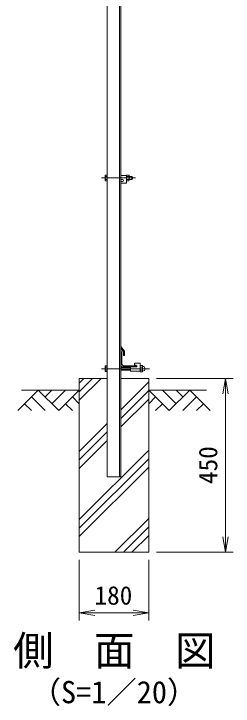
# Model space of a CAD drawing. Units: millimetres at full size. Extents: x -4200 to 4200, y -2970 to 2970.
# Drawn here: x -178 to 391, y -755 to 1039 of the extents above; entities that cross this region are included whole.
import ezdxf
from ezdxf.enums import TextEntityAlignment as Align

# ---------------------------------------------------------------- set-up
doc = ezdxf.new("R2010")
doc.units = ezdxf.units.MM
doc.header["$LTSCALE"] = 10
doc.linetypes.add('USER1', pattern=[50.8, 31.75, -6.35, 6.35, -6.35])
for name, color, linetype, lineweight in [('0-0_D-STR1', 1, 'Continuous', 18), ('0-1_D-BMK', 2, 'USER1', 13), ('0-2_D-STR-DIM', 7, 'Continuous', 13), ('0-3_D-STR3', 3, 'Continuous', 13), ('0-4_D-BGD', 7, 'Continuous', 18), ('0-5_D-STR4', 7, 'Continuous', 18), ('0-6_D-DCR-HCH', 7, 'Continuous', 13), ('0-8_0', 7, 'Continuous', 18)]:
    doc.layers.add(name, color=color, linetype=linetype, lineweight=lineweight)
doc.layers.add('0-9_D-TTL-TXT', color=7, linetype='Continuous')
doc.styles.add('ＭＳ ゴシック', font='')
doc.styles.get('ＭＳ ゴシック').set_extended_font_data('MS Gothic')

# ---------------------------------------------------------------- blocks, each defined once
blk = doc.blocks.new('_Open')
at = {"layer": '0-8_0'}
blk.add_line((-10, 1.667), (0, 0), dxfattribs=at)
blk.add_lwpolyline([(-10, -1.667), (0, 0), (-10, 0)], dxfattribs=at)

msp = doc.modelspace()

# ---------------------------------------------------------------- linework, layer by layer
at = {"layer": '0-0_D-STR1'}
for p, q in [((64.03, -161.08), (64.03, 2103.92)), ((96.03, -161.08), (96.03, 2103.92)), ((99.03, -161.08), (99.03, 2103.92)), ((109.03, 164.65), (99.03, 177.15)), ((99.03, 172.58), (99.03, 177.15)), ((106.03, 163.53), (99.03, 172.58)), ((100.03, 163.92), (99.03, 163.92)), ((99.03, 128.92), (99.03, 163.92)), ((102.03, 131.42), (102.03, 161.92)), ((106.03, 153.65), (106.03, 163.53)), ((109.03, 153.65), (109.03, 164.65)), ((106.03, 153.65), (109.03, 153.65)), ((137.03, 126.92), (106.53, 126.92)), ((139.03, 123.92), (104.03, 123.92)), ((139.03, 124.92), (139.03, 123.92)), ((99.03, -161.08), (64.03, -161.08))]:
    msp.add_line(p, q, dxfattribs=at)
for centre, radius, start, end in [((100.03, 161.92), 2, 0, 90), ((104.03, 128.92), 5, 180, 270), ((106.53, 131.42), 4.5, 180, 270), ((137.03, 124.92), 2, 0, 90)]:
    msp.add_arc(centre, radius, start, end, dxfattribs=at)
at = {"layer": '0-1_D-BMK'}
for p, q in [((137.03, 613.92), (49.03, 613.92)), ((173.26, 119.42), (49.03, 119.42))]:
    msp.add_line(p, q, dxfattribs=at)
at = {"layer": '0-2_D-STR-DIM'}
for p, q in [((191.53, 93.92), (390.54, 93.92)), ((370.54, -356.08), (370.54, 93.92)), ((191.53, -356.08), (390.54, -356.08)), ((-8.47, -376.08), (-8.47, -533.4)), ((171.53, -376.08), (171.53, -533.4)), ((-8.47, -513.4), (171.53, -513.4))]:
    msp.add_line(p, q, dxfattribs=at)
at = {"layer": '0-3_D-STR3'}
for p, q in [((58.73, 620.22), (59.42, 621.42)), ((58.73, 620.22), (58.73, 607.62)), ((64.03, 621.42), (59.42, 621.42)), ((64.03, 617.67), (59.42, 617.67)), ((64.03, 610.16), (59.42, 610.16)), ((64.03, 621.42), (64.03, 606.41)), ((114.03, 619.92), (99.03, 619.92)), ((114.03, 606.41), (114.03, 621.42)), ((114.03, 619.92), (114.03, 599.92)), ((114.03, 617.67), (119.8, 617.67)), ((114.03, 610.16), (119.8, 610.16)), ((120.53, 607.67), (120.53, 620.17)), ((120.53, 617.92), (127.83, 617.92)), ((127.83, 617.92), (129.03, 616.72)), ((129.03, 616.72), (129.03, 611.12)), ((58.73, 607.62), (59.42, 606.41)), ((64.03, 606.41), (59.42, 606.41)), ((103.78, 609.42), (99.03, 609.42)), ((103.78, 604.92), (99.03, 604.92)), ((99.03, 604.92), (99.03, 599.92)), ((114.03, 599.92), (99.03, 599.92)), ((120.53, 609.92), (127.83, 609.92)), ((58.73, 125.72), (59.42, 126.92)), ((58.73, 113.12), (58.73, 125.72)), ((64.03, 126.92), (59.42, 126.92)), ((64.03, 111.91), (64.03, 126.92)), ((149.28, 133.42), (134.28, 133.42)), ((134.28, 128.42), (134.28, 133.42)), ((139.03, 128.42), (134.28, 128.42)), ((149.28, 113.42), (149.28, 133.42)), ((150.28, 127.52), (154.78, 127.52)), ((58.73, 113.12), (59.42, 111.91)), ((64.03, 123.17), (59.42, 123.17)), ((64.03, 115.66), (59.42, 115.66)), ((64.03, 111.91), (59.42, 111.91)), ((99.03, 123.42), (124.28, 123.42)), ((99.03, 122.67), (124.28, 122.67)), ((99.03, 116.17), (124.28, 116.17)), ((99.03, 115.42), (124.28, 115.42)), ((139.03, 123.92), (124.28, 123.92)), ((124.28, 113.42), (124.28, 123.92)), ((149.28, 113.42), (124.28, 113.42)), ((149.28, 113.18), (149.28, 125.53)), ((149.28, 113.18), (149.28, 125.53)), ((154.78, 123.47), (150.28, 123.47)), ((154.78, 115.37), (150.28, 115.37)), ((150.28, 111.32), (154.78, 111.32)), ((155.78, 113.18), (155.78, 125.53)), ((155.78, 113.18), (155.78, 125.53))]:
    msp.add_line(p, q, dxfattribs=at)
for points in [[(114.03, 621.42), (119.8, 621.42), (120.53, 620.17)], [(127.83, 617.92), (127.83, 609.92), (129.03, 611.12)], [(114.03, 606.41), (119.8, 606.41), (120.53, 607.67)]]:
    msp.add_lwpolyline(points, dxfattribs=at)
for centre, radius, start, end in [((71.26, 613.92), 12.42, 162.4121, 197.5879), ((62.17, 619.55), 3.32, 145.61585, 214.38415), ((62.17, 608.29), 3.32, 145.61585, 214.38415), ((117.06, 619.55), 3.32, 325.61586, 34.38414), ((107.96, 613.92), 12.42, 342.4121, 17.5879), ((117.06, 608.29), 3.32, 325.61585, 34.38416), ((103.78, 607.17), 2.25, 270, 90), ((62.17, 125.05), 3.32, 145.61585, 214.38415), ((139.03, 126.17), 2.25, 270, 90), ((151.83, 125.49), 2.55, 127.42505, 232.57495), ((153.23, 125.49), 2.55, 307.42505, 52.57495), ((156.15, 126.36), 0.5, 196.57981, 262.83194), ((155.28, 119.42), 6.5, 277.16806, 82.83194), ((71.26, 119.42), 12.42, 162.4121, 197.5879), ((62.17, 113.79), 3.32, 145.61585, 214.38415), ((157.98, 119.42), 8.7, 152.26063, 207.73937), ((151.82, 113.34), 2.54, 127.21089, 232.78911), ((147.08, 119.42), 8.7, 332.26063, 27.73937), ((153.24, 113.34), 2.54, 307.21089, 52.78911), ((156.15, 112.47), 0.5, 97.16806, 170.16084)]:
    msp.add_arc(centre, radius, start, end, dxfattribs=at)
at = {"layer": '0-4_D-BGD'}
for p, q in [((-158.47, 63.92), (-8.47, 63.92)), ((321.53, 63.92), (171.53, 63.92))]:
    msp.add_line(p, q, dxfattribs=at)
at = {"layer": '0-5_D-STR4'}
for p, q in [((-8.47, 93.92), (-8.47, -356.08)), ((64.03, 93.92), (-8.47, 93.92)), ((171.53, 93.92), (99.03, 93.92)), ((171.53, 93.92), (171.53, -356.08)), ((171.53, -356.08), (-8.47, -356.08))]:
    msp.add_line(p, q, dxfattribs=at)
at = {"layer": '0-6_D-DCR-HCH'}
for p, q in [((-8.47, 37.64), (47.8, 93.92)), ((-8.47, 59.74), (25.7, 93.92)), ((-8.47, 81.84), (3.61, 93.92)), ((99.03, 12.56), (171.53, 85.06)), ((-114.9, 63.92), (-168.11, 10.71)), ((-114.9, 63.92), (-61.68, 10.71)), ((-97.16, 46.18), (-79.42, 63.92)), ((-79.42, 28.44), (-43.95, 63.92)), ((-61.68, 10.71), (-8.47, 63.92)), ((99.03, -9.53), (171.53, 62.97)), ((224.74, 10.71), (171.53, 63.92)), ((242.48, 28.44), (207, 63.92)), ((277.95, 63.92), (224.74, 10.71)), ((260.31, 46.09), (242.48, 63.92)), ((277.95, 63.92), (331.16, 10.71)), ((-132.63, 46.18), (-97, 10.71)), ((-26.21, 46.18), (-8.47, 28.52)), ((99.03, -31.63), (171.53, 40.87)), ((189.27, 46.18), (171.53, 28.52)), ((295.69, 46.18), (260.05, 10.71)), ((-150.37, 28.44), (-132.55, 10.71)), ((-43.95, 28.44), (-26.13, 10.71)), ((207, 28.44), (189.18, 10.71)), ((313.43, 28.44), (295.61, 10.71)), ((-8.47, -94.94), (64.03, -22.44)), ((-8.47, -117.03), (64.03, -44.53)), ((-8.47, -139.13), (64.03, -66.63)), ((-8.47, -271.71), (171.53, -91.71)), ((-8.47, -293.81), (171.53, -113.81)), ((-8.47, -315.91), (171.53, -135.91)), ((83.94, -356.08), (171.53, -268.49)), ((106.03, -356.08), (171.53, -290.59)), ((128.13, -356.08), (171.53, -312.69))]:
    msp.add_line(p, q, dxfattribs=at)

# ---------------------------------------------------------------- block references
at = {"layer": '0-2_D-STR-DIM', "xscale": 4, "yscale": 4}
for p, rotation in [((370.54, 93.92), 90), ((370.54, -356.08), 270), ((-8.47, -513.4), 180)]:
    msp.add_blockref('_Open', p, dxfattribs=dict(at, rotation=rotation))
msp.add_blockref('_Open', (171.53, -513.4), dxfattribs=at)

# ---------------------------------------------------------------- texts
at = {"layer": '0-2_D-STR-DIM', "style": 'ＭＳ ゴシック'}
msp.add_text('450', height=48.09, rotation=90, dxfattribs=at).set_placement((363.79, -179.59), align=Align.BOTTOM_LEFT)
msp.add_text('180', height=48.09, dxfattribs=at).set_placement((30.87, -506.65), align=Align.BOTTOM_LEFT)
at = {"layer": '0-9_D-TTL-TXT', "style": 'ＭＳ ゴシック'}
for s, height, p in [('側\u3000面\u3000図', 76.98, (-180.23, -673.02)), ('（S=1／20）', 57.7, (-134.75, -765))]:
    msp.add_text(s, height=height, dxfattribs=at).set_placement(p, align=Align.BOTTOM_LEFT)

doc.saveas('drawing.dxf')
